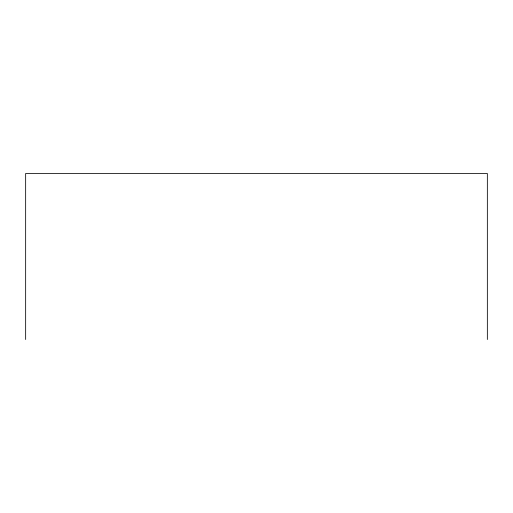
<?xml version="1.0" encoding="UTF-8"?>
<svg xmlns="http://www.w3.org/2000/svg" width="513" height="513" viewBox="0 0 513 513"><rect width="100%" height="100%" fill="white"/><g stroke="black" fill="none" stroke-linecap="round" stroke-linejoin="round"><path stroke-width="0.77" d="M487.35 339.51L487.35 173.49L25.65 173.49L25.65 339.51"/></g></svg>
